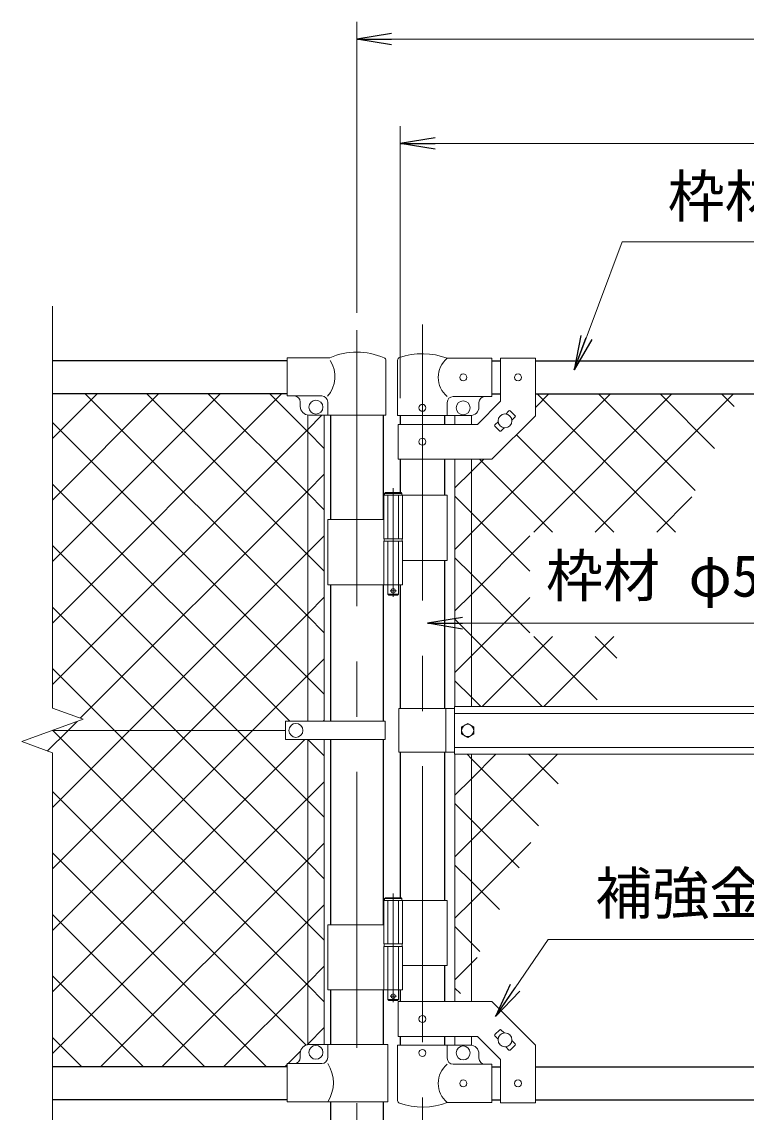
# Model space of a CAD drawing. Units: millimetres, scale not verified. Extents: x -4200 to 4200, y -2970 to 2970.
# Drawn here: x -143 to 690, y -403 to 851 of the extents above; entities that cross this region are included whole.
import ezdxf
from ezdxf.enums import TextEntityAlignment as Align

# ---------------------------------------------------------------- set-up
doc = ezdxf.new("R2010")
doc.units = ezdxf.units.MM
doc.header["$LTSCALE"] = 10
doc.linetypes.add('DASHED', pattern=[7.5, 6, -1.5])
doc.linetypes.add('USER1', pattern=[50.8, 31.75, -6.35, 6.35, -6.35])
for name, color, linetype, lineweight in [('0-1_D-BMK', 2, 'USER1', 13), ('0-2_D-STR1', 1, 'Continuous', 25), ('0-3_D-STR3', 3, 'Continuous', 13), ('0-7_D-STR-DIM', 7, 'Continuous', 13), ('0-A_D-STR-TXT', 7, 'Continuous', 13), ('0-B_D-STR2', 7, 'Continuous', 13)]:
    doc.layers.add(name, color=color, linetype=linetype, lineweight=lineweight)
doc.layers.add('0-8_0', color=7, linetype='Continuous')
doc.styles.add('ＭＳ ゴシック', font='')
doc.styles.get('ＭＳ ゴシック').set_extended_font_data('MS Gothic')

# ---------------------------------------------------------------- blocks, each defined once
blk = doc.blocks.new('_Open')
at = {"layer": '0-8_0'}
blk.add_line((-10, 1.667), (0, 0), dxfattribs=at)
blk.add_lwpolyline([(-10, -1.667), (0, 0), (-10, 0)], dxfattribs=at)

msp = doc.modelspace()

# ---------------------------------------------------------------- linework, layer by layer
at = {"layer": '0-1_D-BMK'}
for p, q in [((317.39, 503.1), (317.39, -435.29)), ((241.99, 496.61), (241.99, -649.21)), ((283.83, 314.79), (283.83, 189.9)), ((287.46, 196.87), (280.21, 196.87)), ((283.83, -151.21), (283.83, -276.1)), ((287.46, -269.13), (280.21, -269.13))]:
    msp.add_line(p, q, dxfattribs=at)
at = {"layer": '0-2_D-STR1'}
for p, q in [((161.99, 461.37), (-108.01, 461.37)), ((397.39, 461.37), (407.39, 461.37)), ((447.39, 461.37), (1081.59, 461.37)), ((161.99, 423.37), (-108.01, 423.37)), ((397.39, 423.37), (407.39, 423.37)), ((447.39, 423.37), (1081.59, 423.37)), ((211.74, 399.07), (211.74, 278.87)), ((272.24, 399.07), (272.24, 278.87)), ((291.99, 398.37), (291.99, 388.32)), ((342.79, 398.37), (342.79, 388.32)), ((291.99, 348.32), (291.99, 309.87)), ((342.79, 348.32), (342.79, 306.87)), ((342.79, 231.87), (342.79, 61.37)), ((211.74, 203.87), (211.74, 46.87)), ((272.24, 203.87), (272.24, 46.87)), ((291.99, 203.87), (291.99, 61.37)), ((211.74, 25.87), (211.74, -187.13)), ((272.24, 25.87), (272.24, -187.13)), ((291.99, 11.37), (291.99, -156.13)), ((342.79, 11.37), (342.79, -159.13)), ((342.79, -234.13), (342.79, -275.58)), ((211.74, -262.13), (211.74, -324.93)), ((272.24, -262.13), (272.24, -324.93)), ((291.99, -262.13), (291.99, -275.58)), ((291.99, -315.58), (291.99, -325.63)), ((342.79, -315.58), (342.79, -325.63)), ((161.99, -350.63), (-108.01, -350.63)), ((397.39, -350.63), (407.39, -350.63)), ((447.39, -350.63), (1081.59, -350.63)), ((161.99, -388.63), (-108.01, -388.63)), ((397.39, -388.63), (407.39, -388.63)), ((447.39, -388.63), (1081.59, -388.63)), ((211.74, -390.93), (211.74, -638.63)), ((272.24, -390.93), (272.24, -638.63))]:
    msp.add_line(p, q, dxfattribs=at)
at = {"layer": '0-3_D-STR3'}
for p, q in [((161.99, 421.07), (161.99, 465.07)), ((210.86, 465.07), (161.99, 465.07)), ((397.39, 464.37), (345.94, 464.37)), ((397.39, 464.37), (397.39, 420.37)), ((407.39, 464.57), (407.39, 414.89)), ((407.39, 464.57), (447.39, 464.57)), ((447.39, 464.57), (447.39, 398.32)), ((275.39, 461.92), (275.39, 399.07)), ((288.84, 398.37), (288.84, 462.06)), ((201.59, 421.07), (161.99, 421.07)), ((176.99, 409.07), (176.99, 414.07)), ((208.59, 414.07), (208.59, 399.07)), ((397.39, 420.37), (352.94, 420.37)), ((380.82, 388.32), (407.39, 414.89)), ((345.94, 398.37), (345.94, 413.37)), ((382.39, 413.37), (382.39, 408.37)), ((413.27, 400.27), (416.99, 403.98)), ((418.4, 403.98), (424.06, 398.33)), ((185.49, 399.07), (185.49, 46.87)), ((275.39, 399.07), (186.99, 399.07)), ((204.49, 399.07), (204.49, 46.87)), ((288.84, 398.37), (345.94, 398.37)), ((345.94, 398.37), (372.39, 398.37)), ((354.89, 398.37), (354.89, 388.32)), ((373.89, 398.37), (373.89, 388.32)), ((400.72, 387.72), (404.44, 391.44)), ((420.34, 393.2), (424.06, 396.91)), ((289.69, 388.32), (380.82, 388.32)), ((289.69, 388.32), (289.69, 348.32)), ((400.72, 386.31), (406.38, 380.65)), ((407.79, 380.65), (411.51, 384.37)), ((354.89, 348.32), (354.89, 63.87)), ((373.89, 348.32), (373.89, 63.87)), ((273.03, 306.87), (273.03, 256.87)), ((345.94, 306.87), (273.03, 306.87)), ((273.83, 308.87), (274.83, 309.87)), ((273.83, 308.87), (273.83, 306.87)), ((273.83, 308.87), (293.83, 308.87)), ((292.83, 309.87), (274.83, 309.87)), ((294.63, 306.87), (294.63, 256.87)), ((345.94, 306.87), (345.94, 231.87)), ((273.03, 278.87), (208.69, 278.87)), ((208.69, 278.87), (208.69, 203.87)), ((294.63, 256.87), (273.03, 256.87)), ((294.63, 253.87), (273.03, 253.87)), ((273.03, 253.87), (273.03, 203.87)), ((273.33, 256.87), (273.33, 253.87)), ((294.33, 253.87), (273.33, 253.87)), ((294.33, 256.87), (294.33, 253.87)), ((294.63, 253.87), (294.63, 203.87)), ((345.94, 231.87), (294.74, 231.87)), ((294.63, 203.87), (208.69, 203.87)), ((289.83, 203.87), (289.83, 192.87)), ((278.83, 191.87), (277.83, 192.87)), ((288.83, 191.87), (278.83, 191.87)), ((288.83, 191.87), (289.83, 192.87)), ((1174.49, 63.87), (354.49, 63.87)), ((354.49, 8.87), (354.49, 63.87)), ((290.39, 61.37), (290.39, 11.37)), ((290.39, 61.37), (354.49, 61.37)), ((344.39, 61.37), (344.39, 11.37)), ((1174.49, 55.87), (354.49, 55.87)), ((159.99, 46.87), (159.99, 25.87)), ((274.79, 46.87), (159.99, 46.87)), ((274.79, 46.87), (274.79, 25.87)), ((-108.01, 36.37), (159.99, 36.37)), ((274.79, 25.87), (159.99, 25.87)), ((185.49, -324.93), (185.49, 25.87)), ((204.49, -324.93), (204.49, 25.87)), ((1174.49, 16.87), (354.49, 16.87)), ((290.39, 11.37), (354.49, 11.37)), ((1174.49, 8.87), (354.49, 8.87)), ((354.89, 8.87), (354.89, -275.58)), ((373.89, 8.87), (373.89, -275.58)), ((273.03, -159.13), (273.03, -209.13)), ((345.94, -159.13), (273.03, -159.13)), ((273.83, -157.13), (274.83, -156.13)), ((273.83, -157.13), (273.83, -159.13)), ((273.83, -157.13), (293.83, -157.13)), ((292.83, -156.13), (274.83, -156.13)), ((294.63, -159.13), (294.63, -209.13)), ((345.94, -159.13), (345.94, -234.13)), ((273.03, -187.13), (208.69, -187.13)), ((208.69, -187.13), (208.69, -262.13)), ((294.63, -209.13), (273.03, -209.13)), ((294.63, -212.13), (273.03, -212.13)), ((273.03, -212.13), (273.03, -262.13)), ((273.33, -209.13), (273.33, -212.13)), ((294.33, -212.13), (273.33, -212.13)), ((294.33, -209.13), (294.33, -212.13)), ((294.63, -212.13), (294.63, -262.13)), ((345.94, -234.13), (294.74, -234.13)), ((294.63, -262.13), (208.69, -262.13)), ((289.83, -262.13), (289.83, -273.13)), ((278.83, -274.13), (277.83, -273.13)), ((288.83, -274.13), (278.83, -274.13)), ((288.83, -274.13), (289.83, -273.13)), ((289.69, -315.58), (289.69, -275.58)), ((400.72, -313.57), (406.38, -307.92)), ((407.79, -307.92), (411.51, -311.63)), ((277.69, -324.93), (186.99, -324.93)), ((208.59, -324.93), (208.59, -339.93)), ((277.69, -324.93), (277.69, -390.93)), ((288.84, -325.63), (345.94, -325.63)), ((288.84, -325.63), (288.84, -389.33)), ((289.69, -315.58), (380.82, -315.58)), ((345.94, -325.63), (345.94, -340.63)), ((345.94, -325.63), (372.39, -325.63)), ((354.89, -315.58), (354.89, -325.63)), ((373.89, -315.58), (373.89, -325.63)), ((380.82, -315.58), (407.39, -342.15)), ((400.72, -314.99), (404.44, -318.7)), ((418.4, -331.25), (424.06, -325.59)), ((420.34, -320.46), (424.06, -324.18)), ((447.39, -391.83), (447.39, -325.58)), ((176.99, -334.93), (176.99, -339.93)), ((382.39, -340.63), (382.39, -335.63)), ((413.27, -327.53), (416.99, -331.25)), ((201.59, -346.93), (161.99, -346.93)), ((161.99, -346.93), (161.99, -390.93)), ((397.39, -347.63), (352.94, -347.63)), ((397.39, -391.63), (397.39, -347.63)), ((407.39, -391.83), (407.39, -342.15)), ((277.69, -390.93), (161.99, -390.93)), ((397.39, -391.63), (345.94, -391.63)), ((407.39, -391.83), (447.39, -391.83))]:
    msp.add_line(p, q, dxfattribs=at)
at = {"layer": '0-3_D-STR3', "linetype": 'DASHED'}
for p, q in [((277.53, 306.87), (277.53, 256.87)), ((290.13, 306.87), (290.13, 256.87)), ((277.53, 253.87), (277.53, 203.87)), ((290.13, 253.87), (290.13, 203.87)), ((277.53, -159.13), (277.53, -209.13)), ((290.13, -159.13), (290.13, -209.13)), ((277.53, -212.13), (277.53, -262.13)), ((290.13, -212.13), (290.13, -262.13))]:
    msp.add_line(p, q, dxfattribs=at)
at = {"layer": '0-3_D-STR3'}
for points in [[(289.69, 348.32), (397.39, 348.32), (447.39, 398.32)], [(292.83, 309.87), (293.83, 308.87), (293.83, 306.87)], [(277.83, 203.87), (277.83, 192.87), (289.83, 192.87)], [(292.83, -156.13), (293.83, -157.13), (293.83, -159.13)], [(277.83, -262.13), (277.83, -273.13), (289.83, -273.13)], [(289.69, -275.58), (397.39, -275.58), (447.39, -325.58)]]:
    msp.add_lwpolyline(points, dxfattribs=at)
msp.add_lwpolyline([(369.49, 44.47), (376.51, 40.42), (376.51, 32.32), (369.49, 28.27), (362.48, 32.32), (362.48, 40.42)], close=True, dxfattribs=at)
for centre, radius in [((364.39, 442.37), 4), ((427.39, 442.32), 4), ((194.99, 408.07), 8), ((364.39, 407.37), 8), ((317.39, 407.37), 4), ((412.39, 392.32), 8), ((317.39, 368.32), 4), ((283.83, 196.87), 2.5), ((171.99, 36.37), 8), ((369.49, 36.37), 7.03), ((283.83, -269.13), 2.5), ((317.39, -295.58), 4), ((412.39, -319.58), 8), ((194.99, -333.93), 8), ((317.39, -334.63), 4), ((364.39, -334.63), 8), ((364.39, -369.63), 4), ((427.39, -369.58), 4)]:
    msp.add_circle(centre, radius, dxfattribs=at)
for centre, radius, start, end in [((241.99, 391.37), 80, 66.89371, 112.90125), ((272.09, 461.92), 3.3, 0, 66.89371), ((292.14, 462.06), 3.3, 109.22051, 180), ((317.39, 389.64), 80, 69.0916, 109.22051), ((364.14, 442.37), 28.55, 129.59418, 230.40582), ((183.46, 443.12), 33.4, 317.7041, 33.64086), ((169.99, 414.07), 7, 0, 90), ((201.59, 414.07), 7, 0, 90), ((352.94, 413.37), 7, 90, 180), ((389.39, 413.37), 7, 90, 180), ((186.99, 409.07), 10, 180, 270), ((372.39, 408.37), 10, 270, 0), ((417.69, 403.28), 1, 45, 135), ((423.35, 397.62), 1, 315, 45), ((401.43, 387.01), 1, 135, 225), ((407.09, 381.36), 1, 225, 315), ((407.09, -308.62), 1, 45, 135), ((186.99, -334.93), 10, 90, 180), ((372.39, -335.63), 10, 0, 90), ((401.43, -314.28), 1, 135, 225), ((423.35, -324.89), 1, 315, 45), ((417.69, -330.54), 1, 225, 315), ((169.99, -339.93), 7, 270, 0), ((201.59, -339.93), 7, 270, 0), ((174.38, -368.93), 40.68, 327.25964, 32.74036), ((364.14, -369.63), 28.55, 129.59418, 230.40582), ((352.94, -340.63), 7, 180, 270), ((389.39, -340.63), 7, 180, 270), ((292.14, -389.33), 3.3, 180, 250.77949), ((317.39, -316.9), 80, 250.77949, 290.9084)]:
    msp.add_arc(centre, radius, start, end, dxfattribs=at)
at = {"layer": '0-7_D-STR-DIM'}
for p, q in [((241.99, 516.61), (241.99, 851.37)), ((281.99, 831.37), (2201.99, 831.37)), ((291.99, 418.37), (291.99, 731.37)), ((1196.99, 711.37), (331.99, 711.37)), ((-108.01, 62.02), (-108.01, 524.37)), ((-72.77, 49.19), (-108.01, 62.02)), ((-143.25, 23.54), (-72.77, 49.19)), ((-108.01, 10.72), (-143.25, 23.54)), ((-108.01, -531.63), (-108.01, 10.72))]:
    msp.add_line(p, q, dxfattribs=at)
at = {"layer": '0-A_D-STR-TXT'}
for points in [[(1083.32, 598.46), (547.12, 598.46), (492.56, 452.8)], [(943.38, 159.61), (522.55, 159.61), (325.4, 159.61)], [(772.3, -204.05), (462.24, -204.05), (402.53, -291.19)]]:
    msp.add_lwpolyline(points, dxfattribs=at)
at = {"layer": '0-B_D-STR2'}
for p, q in [((-108.01, 371.95), (-56.59, 423.37)), ((-108.01, 301.24), (14.12, 423.37)), ((-108.01, 230.53), (84.83, 423.37)), ((-108.01, 159.82), (155.54, 423.37)), ((185.49, 167.61), (-70.26, 423.37)), ((185.49, 238.33), (0.45, 423.37)), ((185.49, 309.04), (71.16, 423.37)), ((185.49, 379.75), (141.87, 423.37)), ((445.45, 264.39), (604.43, 423.37)), ((447.39, 407.75), (463.01, 423.37)), ((608.31, 264.39), (449.33, 423.37)), ((516.16, 264.39), (675.14, 423.37)), ((630.95, 312.46), (520.04, 423.37)), ((653.44, 360.68), (590.75, 423.37)), ((675.93, 408.91), (661.47, 423.37)), ((204.49, 360.75), (185.49, 379.75)), ((537.6, 264.39), (425.53, 376.46)), ((466.89, 264.39), (382.96, 348.32)), ((164.82, 46.87), (-108.01, 319.69)), ((204.49, 290.04), (185.49, 309.04)), ((373.89, 286.68), (354.89, 305.68)), ((586.87, 264.39), (627.47, 304.98)), ((441.09, 219.48), (373.89, 286.68)), ((185.49, 241.18), (204.49, 260.18)), ((373.89, 192.83), (441.09, 260.03)), ((104.61, 36.37), (-108.01, 248.98)), ((-19.33, 36.37), (185.49, 241.18)), ((204.49, 219.33), (185.49, 238.33)), ((373.89, 215.97), (354.89, 234.97)), ((441.09, 148.77), (373.89, 215.97)), ((185.49, 170.47), (204.49, 189.47)), ((354.89, 173.83), (373.89, 192.83)), ((373.89, 122.12), (441.09, 189.32)), ((33.9, 36.37), (-108.01, 178.27)), ((51.39, 36.37), (185.49, 170.47)), ((204.49, 148.61), (185.49, 167.61)), ((386.35, 63.87), (466.87, 144.39)), ((518.52, 71.34), (445.47, 144.39)), ((457.06, 63.87), (537.58, 144.39)), ((541, 119.57), (516.18, 144.39)), ((185.49, 99.76), (204.49, 118.76)), ((354.89, 103.12), (373.89, 122.12)), ((-36.81, 36.37), (-108.01, 107.56)), ((122.1, 36.37), (185.49, 99.76)), ((203.31, 46.87), (204.49, 48.05)), ((-108.01, -52.32), (-19.33, 36.37)), ((-108.01, -123.03), (51.39, 36.37)), ((-108.01, -193.74), (122.1, 36.37)), ((-108.01, -264.45), (182.31, 25.87)), ((185.49, -185.94), (-36.81, 36.37)), ((185.49, -115.23), (33.9, 36.37)), ((185.49, -44.52), (104.61, 36.37)), ((204.49, 7.19), (185.82, 25.87)), ((473.54, -25.11), (439.57, 8.87)), ((183.65, -325.52), (-108.01, -33.86)), ((204.49, -63.52), (185.49, -44.52)), ((373.89, -66.88), (354.89, -47.88)), ((428.57, -121.55), (373.89, -66.88)), ((185.49, -112.37), (204.49, -93.37)), ((373.89, -160.72), (442.12, -92.5)), ((138.05, -350.63), (-108.01, -104.57)), ((-52.77, -350.63), (185.49, -112.37)), ((204.49, -134.23), (185.49, -115.23)), ((373.89, -137.59), (354.89, -118.59)), ((406.08, -169.78), (373.89, -137.59)), ((354.89, -179.72), (373.89, -160.72)), ((67.34, -350.63), (-108.01, -175.28)), ((185.49, -183.08), (204.49, -164.08)), ((17.94, -350.63), (185.49, -183.08)), ((204.49, -204.94), (185.49, -185.94)), ((373.89, -208.3), (354.89, -189.3)), ((383.59, -218), (373.89, -208.3)), ((373.89, -231.43), (380.33, -224.99)), ((185.49, -253.79), (204.49, -234.79)), ((354.89, -250.43), (373.89, -231.43)), ((-3.37, -350.63), (-108.01, -245.99)), ((88.65, -350.63), (185.49, -253.79)), ((361.11, -266.22), (354.89, -260.01)), ((-74.08, -350.63), (-108.01, -316.7)), ((163.06, -346.93), (177.27, -332.72)), ((159.36, -350.63), (161.99, -348))]:
    msp.add_line(p, q, dxfattribs=at)
for points in [[(354.89, 244.54), (373.89, 263.54), (533.72, 423.37)], [(-108.01, 89.11), (185.49, 382.61), (201.95, 399.07)], [(204.49, 77.9), (185.49, 96.9), (-108.01, 390.4)], [(354.89, 315.25), (373.89, 334.25), (387.96, 348.32)], [(-76.03, 50.38), (185.49, 311.89), (204.49, 330.89)], [(455.28, 63.87), (373.89, 145.26), (354.89, 164.26)], [(384.57, 63.87), (373.89, 74.55), (354.89, 93.55)], [(-113.64, 12.76), (-90.04, 36.37), (-79.75, 46.65)], [(204.49, -275.65), (185.49, -256.65), (-107.53, 36.37), (-107.65, 36.5)], [(354.89, -38.3), (373.89, -19.3), (402.06, 8.87)], [(354.89, -109.01), (373.89, -90.01), (472.77, 8.87)], [(451.05, -73.33), (373.89, 3.83), (368.86, 8.87)], [(-108.01, -335.16), (185.49, -41.66), (204.49, -22.66)], [(184.77, -325.22), (185.49, -324.5), (204.49, -305.5)]]:
    msp.add_lwpolyline(points, dxfattribs=at)

# ---------------------------------------------------------------- block references
at = {"layer": '0-7_D-STR-DIM', "xscale": 4, "yscale": 4, "rotation": 180}
for p in [(241.99, 831.37), (291.99, 711.37)]:
    msp.add_blockref('_Open', p, dxfattribs=at)
at = {"layer": '0-A_D-STR-TXT', "xscale": 4, "yscale": 4}
for p, rotation in [((491.85, 450.93), 249.46512), ((323.4, 159.61), 180), ((401.4, -292.84), 235.58239)]:
    msp.add_blockref('_Open', p, dxfattribs=dict(at, rotation=rotation))

# ---------------------------------------------------------------- texts
at = {"layer": '0-A_D-STR-TXT', "style": 'ＭＳ ゴシック'}
for s, p in [('枠材 \u300038.1x1.6', (599.56, 612.32)), ('枠材 φ50.8x1.6', (459.62, 175.75)), ('補強金具', (516.21, -189.43))]:
    msp.add_text(s, height=48.09, dxfattribs=at).set_placement(p, align=Align.BOTTOM_LEFT)

doc.saveas('drawing.dxf')
